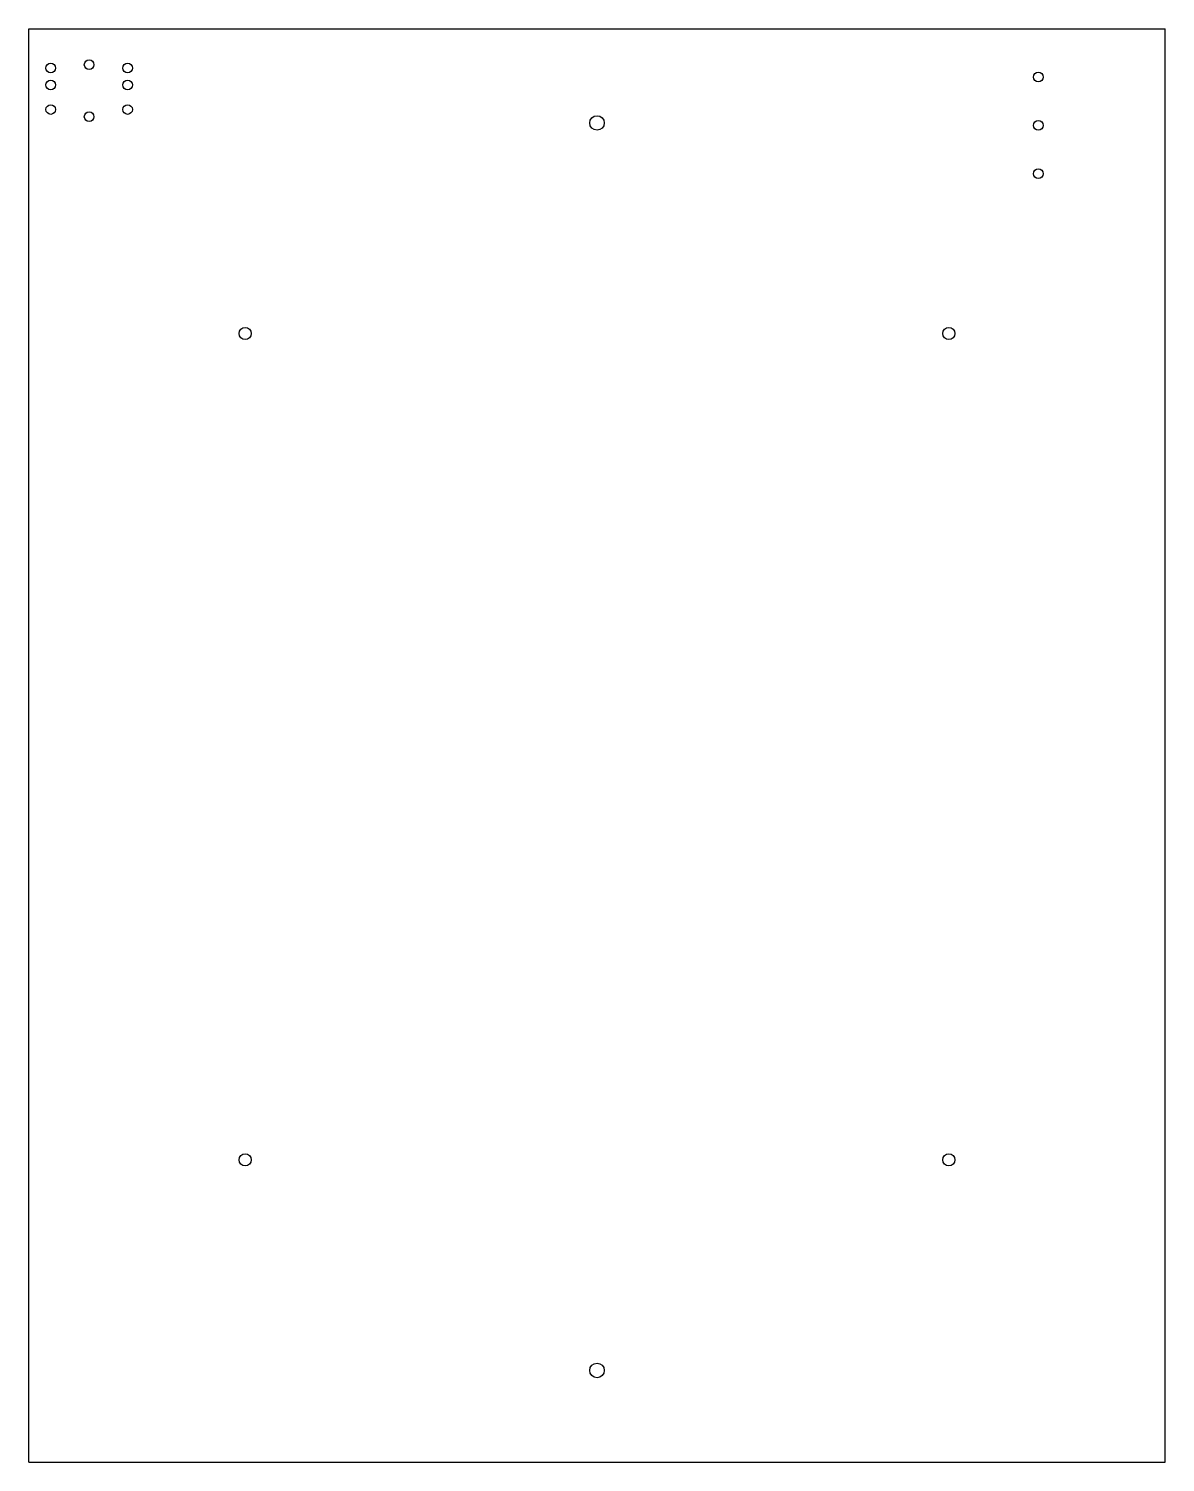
# Model space of a CAD drawing. Header units: millimetres. Extents: x -235 to 235, y 0 to 593.
import ezdxf

# ---------------------------------------------------------------- set-up
doc = ezdxf.new("R2010")
doc.units = ezdxf.units.MM
doc.layers.add('Cut', color=7, linetype='CONTINUOUS')

msp = doc.modelspace()

# ---------------------------------------------------------------- linework, layer by layer
at = {"layer": 'Cut'}
for p, q in [((-235, 0), (-235, 593)), ((-235, 593), (-235, 593, -4)), ((-235, 0, -4), (-235, 593, -4)), ((-235, 0), (-235, 593)), ((-235, 593), (235, 593)), ((-235, 593), (-235, 593, -4)), ((-235, 593, -4), (235, 593, -4)), ((-235, 593), (235, 593)), ((-235, 0, -4), (-235, 593, -4)), ((-235, 593, -4), (235, 593, -4)), ((235, 0), (235, 593)), ((235, 593), (235, 593, -4)), ((235, 0, -4), (235, 593, -4)), ((235, 0), (235, 593)), ((235, 593), (235, 593, -4)), ((235, 0, -4), (235, 593, -4)), ((-223.865, 576.71, -4), (-223.865, 576.71)), ((-223.865, 576.71, -4), (-223.865, 576.71)), ((-208, 578.1, -4), (-208, 578.1)), ((-208, 578.1, -4), (-208, 578.1)), ((-192.115, 576.71, -4), (-192.115, 576.71)), ((-192.115, 576.71, -4), (-192.115, 576.71)), ((-223.865, 569.71, -4), (-223.865, 569.71)), ((-223.865, 569.71, -4), (-223.865, 569.71)), ((-192.115, 569.71, -4), (-192.115, 569.71)), ((-192.115, 569.71, -4), (-192.115, 569.71)), ((184.5, 573, -4), (184.5, 573)), ((184.5, 573, -4), (184.5, 573)), ((-223.865, 559.56, -4), (-223.865, 559.56)), ((-223.865, 559.56, -4), (-223.865, 559.56)), ((-192.115, 559.56, -4), (-192.115, 559.56)), ((-192.115, 559.56, -4), (-192.115, 559.56)), ((-208, 556.6, -4), (-208, 556.6)), ((-208, 556.6, -4), (-208, 556.6)), ((3, 554, -4), (3, 554)), ((3, 554, -4), (3, 554)), ((184.5, 553, -4), (184.5, 553)), ((184.5, 553, -4), (184.5, 553)), ((184.5, 533, -4), (184.5, 533)), ((184.5, 533, -4), (184.5, 533)), ((-142.975, 466.9, -4), (-142.975, 466.9)), ((-142.975, 466.9, -4), (-142.975, 466.9)), ((147.975, 466.9, -4), (147.975, 466.9)), ((147.975, 466.9, -4), (147.975, 466.9)), ((-142.975, 125.1, -4), (-142.975, 125.1)), ((-142.975, 125.1, -4), (-142.975, 125.1)), ((147.975, 125.1, -4), (147.975, 125.1)), ((147.975, 125.1, -4), (147.975, 125.1)), ((3, 38, -4), (3, 38)), ((3, 38, -4), (3, 38)), ((-235, 0), (-235, 0, -4)), ((-235, 0), (235, 0)), ((-235, 0, -4), (235, 0, -4)), ((-235, 0), (-235, 0, -4)), ((-235, 0, -4), (235, 0, -4)), ((-235, 0), (235, 0)), ((235, 0), (235, 0, -4)), ((235, 0), (235, 0, -4))]:
    msp.add_line(p, q, dxfattribs=at)
for centre, radius in [((-225.865, 576.71), 2), ((-225.865, 576.71, -4), 2), ((-225.865, 576.71, -4), 2), ((-225.865, 576.71), 2), ((-210, 578.1), 2), ((-210, 578.1, -4), 2), ((-210, 578.1, -4), 2), ((-210, 578.1), 2), ((-194.115, 576.71), 2), ((-194.115, 576.71, -4), 2), ((-194.115, 576.71, -4), 2), ((-194.115, 576.71), 2), ((-225.865, 569.71), 2), ((-225.865, 569.71, -4), 2), ((-225.865, 569.71, -4), 2), ((-225.865, 569.71), 2), ((-194.115, 569.71), 2), ((-194.115, 569.71, -4), 2), ((-194.115, 569.71, -4), 2), ((-194.115, 569.71), 2), ((182.5, 573), 2), ((182.5, 573, -4), 2), ((182.5, 573, -4), 2), ((182.5, 573), 2), ((-225.865, 559.56), 2), ((-225.865, 559.56, -4), 2), ((-225.865, 559.56, -4), 2), ((-225.865, 559.56), 2), ((-210, 556.6), 2), ((-210, 556.6, -4), 2), ((-210, 556.6, -4), 2), ((-210, 556.6), 2), ((-194.115, 559.56), 2), ((-194.115, 559.56, -4), 2), ((-194.115, 559.56, -4), 2), ((-194.115, 559.56), 2), ((0, 554), 3), ((0, 554, -4), 3), ((0, 554, -4), 3), ((0, 554), 3), ((182.5, 553), 2), ((182.5, 553, -4), 2), ((182.5, 553, -4), 2), ((182.5, 553), 2), ((182.5, 533), 2), ((182.5, 533, -4), 2), ((182.5, 533, -4), 2), ((182.5, 533), 2), ((-145.475, 466.9), 2.5), ((-145.475, 466.9, -4), 2.5), ((-145.475, 466.9, -4), 2.5), ((-145.475, 466.9), 2.5), ((145.475, 466.9), 2.5), ((145.475, 466.9, -4), 2.5), ((145.475, 466.9, -4), 2.5), ((145.475, 466.9), 2.5), ((-145.475, 125.1), 2.5), ((-145.475, 125.1, -4), 2.5), ((-145.475, 125.1, -4), 2.5), ((-145.475, 125.1), 2.5), ((145.475, 125.1), 2.5), ((145.475, 125.1, -4), 2.5), ((145.475, 125.1, -4), 2.5), ((145.475, 125.1), 2.5), ((0, 38), 3), ((0, 38, -4), 3), ((0, 38, -4), 3), ((0, 38), 3)]:
    msp.add_circle(centre, radius, dxfattribs=at)

doc.saveas('drawing.dxf')
